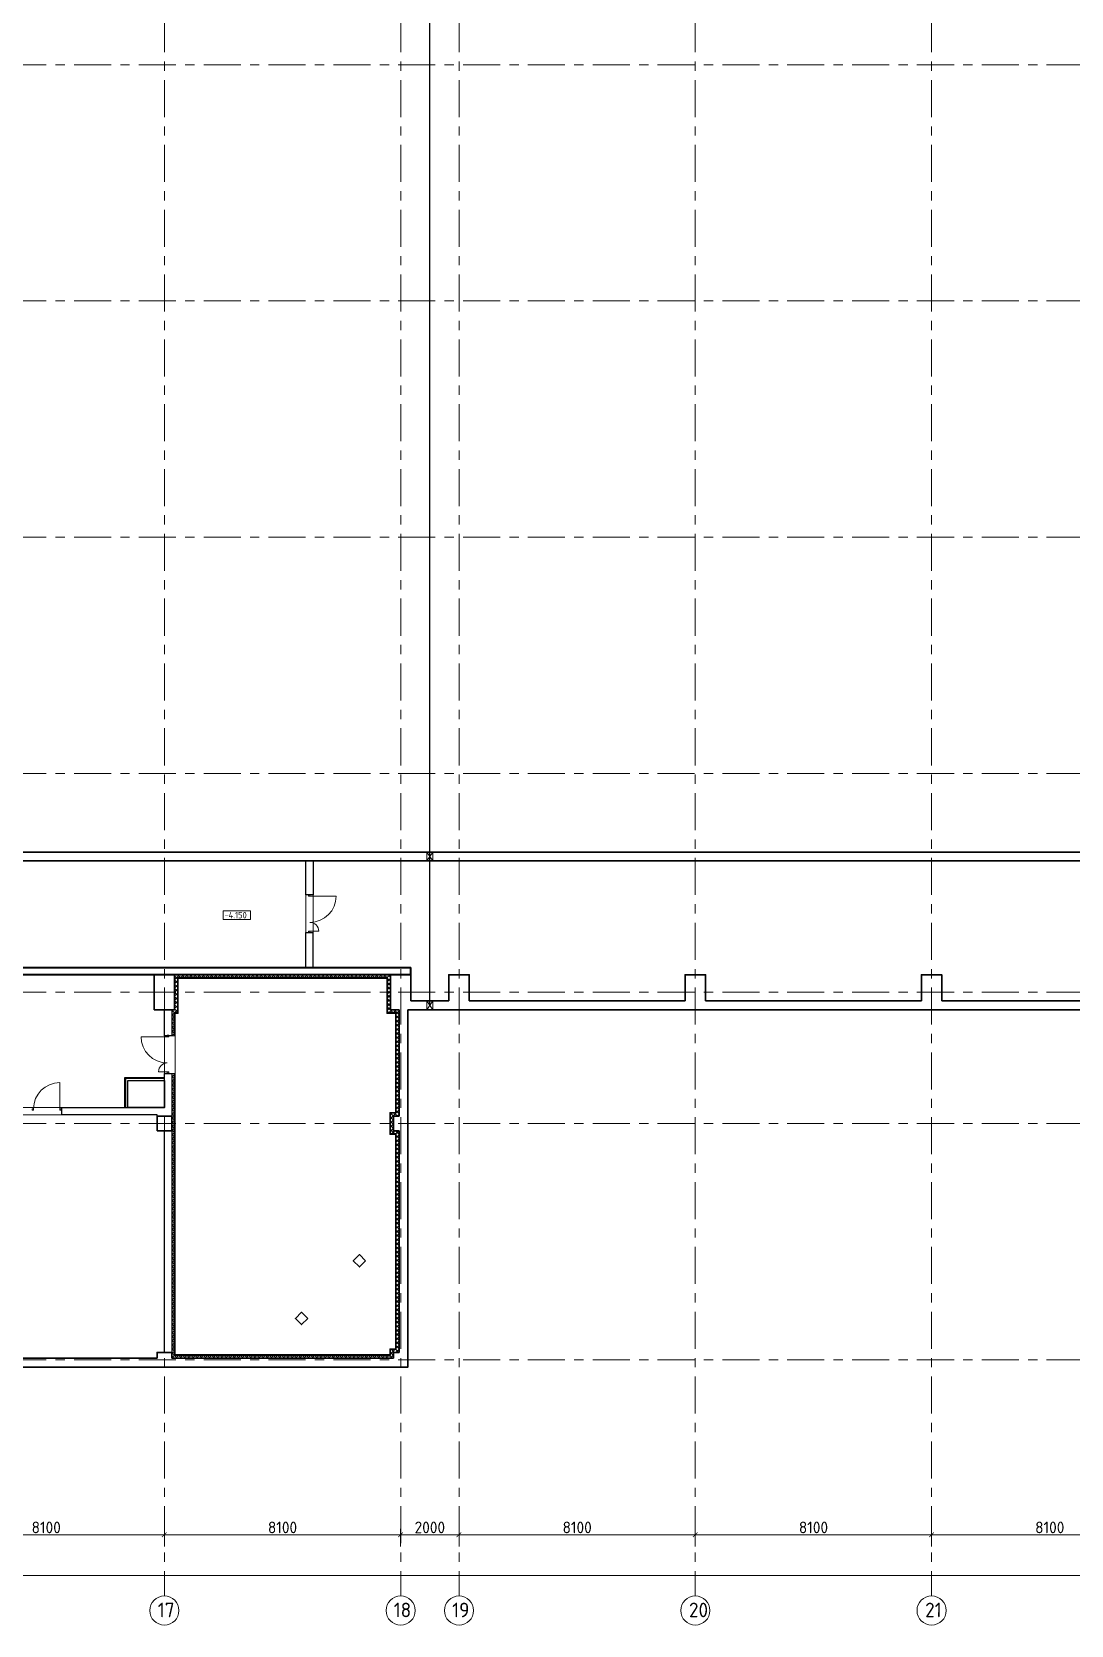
# Model space of a CAD drawing. Header units: millimetres. Extents: x -813692 to 807431, y 0 to 1813163.
# Drawn here: x -112551 to -76926, y 774278 to 828903 of the extents above; entities that cross this region are included whole.
import ezdxf

# ---------------------------------------------------------------- set-up
doc = ezdxf.new("R2010")
doc.units = ezdxf.units.MM
doc.linetypes.add('Линия сетки', pattern=[22.225, 12.7, -3.175, 3.175, -3.175])
for name, color, linetype, lineweight in [('A-ANNO-DIMS', 7, 'Continuous', 9), ('KR_0.2', 252, 'Continuous', 20), ('KR_0.35', 252, 'Continuous', 35), ('S-GRID', 252, 'Continuous', 9), ('АР_ГКЛ', 252, 'Continuous', 0), ('АР_двери', 252, 'Continuous', 0), ('АР_кирпич250', 252, 'Continuous', 30), ('АР_монолит', 252, 'Continuous', 50), ('АР_Отметка на плане', 252, 'Continuous', 15), ('АР_Площади', 252, 'Continuous', 0), ('АР_сущ. стены', 252, 'Continuous', 30)]:
    doc.layers.add(name, color=color, linetype=linetype, lineweight=lineweight)
doc.styles.add('GOST 2.304', font='')
doc.styles.get('GOST 2.304').set_extended_font_data('GOST Common')
doc.dimstyles.new('М-200', dxfattribs={"dimtxt": 400, "dimasz": 160, "dimexe": 200, "dimexo": 400, "dimgap": 50, "dimtad": 1, "dimdec": 0, "dimzin": 0, "dimdsep": 46, "dimtxsty": 'GOST 2.304', "dimblk": 'ARCHTICK', "dimcen": 180, "dimdle": 200, "dimadec": 0, "dimazin": 0, "dimtfac": 1, "dimtdec": 0, "dimtmove": 1, "dimatfit": 0, "dimfxl": 1, "dimtolj": 1, "dimtzin": 0, "dimarcsym": 0})

# ---------------------------------------------------------------- blocks, each defined once
blk = doc.blocks.new('КР_подвал')
at = {"layer": 'Defpoints', "ltscale": 200}
blk.add_lwpolyline([(138450, 11900), (138450, 84500)], dxfattribs=at)
at = {"layer": 'KR_0.2', "ltscale": 200}
for points in [[(138350, 17150), (138350, 16850)], [(138350, 16850), (138550, 17150)], [(138350, 17150), (138550, 16850)], [(138550, 17150), (138550, 16850)], [(138350, 12050), (138350, 11750)], [(138350, 11750), (138550, 12050)], [(138350, 12050), (138550, 11750)], [(138550, 12050), (138550, 11750)]]:
    blk.add_lwpolyline(points, dxfattribs=at)
at = {"layer": 'KR_0.35', "ltscale": 200}
for points in [[(62300, 17150), (233501, 17150), (233501, 33250), (238300, 33250)], [(62000, 16850), (233801, 16850)], [(137700, 11750), (137700, -500), (-850, -500), (-850, 12790), (1051, 15608)], [(137800, 12050), (137800, 12950), (137100, 12950), (137100, 11750), (137400, 11750)], [(139800, 12050), (139800, 12950), (139100, 12950), (139100, 12050)], [(147900, 12050), (147900, 12950), (147200, 12950), (147200, 12050)], [(156000, 12050), (156000, 12950), (155300, 12950), (155300, 12050)], [(137800, 12050), (139100, 12050)], [(139800, 12050), (147200, 12050)], [(147900, 12050), (155300, 12050)], [(156000, 12050), (163400, 12050)], [(137400, 8100), (137400, 11750)], [(137700, 11750), (222200, 11750)], [(139800, 11750), (147200, 11750)], [(137400, 8100), (137200, 8100), (137200, 7600), (137400, 7600)], [(137400, 0), (137400, 7600)], [(121500, -200), (129100, -200)], [(129600, -200), (129600, 0), (129100, 0), (129100, -200)], [(129600, -200), (137200, -200)], [(137400, 0), (137200, 0), (137200, -200)]]:
    blk.add_lwpolyline(points, dxfattribs=at)
for points in [[(129000, 11750), (129700, 11750), (129700, 12950), (129000, 12950)], [(129100, 7600), (129600, 7600), (129600, 8100), (129100, 8100)], [(136248, 3144), (136036, 2932), (135823, 3144), (136036, 3356)], [(134268, 1164), (134056, 952), (133844, 1164), (134056, 1377)]]:
    blk.add_lwpolyline(points, close=True, dxfattribs=at)
blk = doc.blocks.new('Д-1000-ОП-Л')
at = {"layer": 'АР_двери'}
for points in [[(-318.5, -560), (-318.5, 340)], [(-1268.5, -560), (-1218.5, -560), (-1218.5, -610), (-1268.5, -610), (-1268.5, -560)], [(-318.5, -560), (-268.5, -560), (-268.5, -610), (-318.5, -610), (-318.5, -560)]]:
    blk.add_lwpolyline(points, dxfattribs=at)
blk.add_arc((-318.5, -560), 900, 90, 180, dxfattribs=at)
blk = doc.blocks.new('_ArchTick')
at = {"color": 0, "linetype": 'ByBlock', "const_width": 0.15}
blk.add_lwpolyline([(-0.5, -0.5), (0.5, 0.5)], dxfattribs=at)
blk = doc.blocks.new('*D54')
at = {"layer": 'A-ANNO-DIMS', "color": 0, "lineweight": -2, "transparency": 16777216}
for p, q in [((-404804, -221203), (-165504, -221203)), ((-404604, -221462), (-404604, -221403)), ((-165704, -221462), (-165704, -221403))]:
    blk.add_line(p, q, dxfattribs=at)
at = {"layer": 'Defpoints', "color": 0, "lineweight": 30, "transparency": 16777216}
for p in [(-404604, -221062), (-165704, -221062), (-165704, -221203)]:
    blk.add_point(p, dxfattribs=at)
at = {"layer": 'A-ANNO-DIMS', "color": 0, "lineweight": -2, "transparency": 16777216, "xscale": 160, "yscale": 160, "zscale": 160, "rotation": 180}
blk.add_blockref('_ArchTick', (-404604, -221203), dxfattribs=at)
at = {"layer": 'A-ANNO-DIMS', "color": 0, "lineweight": -2, "transparency": 16777216, "xscale": 160, "yscale": 160, "zscale": 160}
blk.add_blockref('_ArchTick', (-165704, -221203), dxfattribs=at)
at = {"layer": 'A-ANNO-DIMS', "color": 0, "transparency": 16777216, "insert": (-285154, -220953), "char_height": 400, "width": 850.41, "attachment_point": 5, "style": 'GOST 2.304'}
blk.add_mtext('\\A1;238900', dxfattribs=at)
blk = doc.blocks.new('*D69')
at = {"layer": 'A-ANNO-DIMS', "color": 0, "lineweight": -2, "transparency": 16777216}
for p, q in [((-283304, -219804), (-274804, -219804)), ((-283104, -220206), (-283104, -219604)), ((-275004, -220206), (-275004, -219604))]:
    blk.add_line(p, q, dxfattribs=at)
at = {"layer": 'Defpoints', "color": 0, "lineweight": 30, "transparency": 16777216}
for p in [(-275004, -219804), (-283104, -220606), (-275004, -220606)]:
    blk.add_point(p, dxfattribs=at)
at = {"layer": 'A-ANNO-DIMS', "color": 0, "lineweight": -2, "transparency": 16777216, "xscale": 160, "yscale": 160, "zscale": 160, "rotation": 180}
blk.add_blockref('_ArchTick', (-283104, -219804), dxfattribs=at)
at = {"layer": 'A-ANNO-DIMS', "color": 0, "lineweight": -2, "transparency": 16777216, "xscale": 160, "yscale": 160, "zscale": 160}
blk.add_blockref('_ArchTick', (-275004, -219804), dxfattribs=at)
at = {"layer": 'A-ANNO-DIMS', "color": 0, "transparency": 16777216, "insert": (-279054, -219554), "char_height": 400, "width": 2.79, "attachment_point": 5, "style": 'GOST 2.304'}
blk.add_mtext('\\A1;8100', dxfattribs=at)
blk = doc.blocks.new('*D70')
at = {"layer": 'A-ANNO-DIMS', "color": 0, "lineweight": -2, "transparency": 16777216}
for p, q in [((-275204, -219804), (-266704, -219804)), ((-275004, -220206), (-275004, -219604)), ((-266904, -220206), (-266904, -219604))]:
    blk.add_line(p, q, dxfattribs=at)
at = {"layer": 'Defpoints', "color": 0, "lineweight": 30, "transparency": 16777216}
for p in [(-266904, -219804), (-275004, -220606), (-266904, -220606)]:
    blk.add_point(p, dxfattribs=at)
at = {"layer": 'A-ANNO-DIMS', "color": 0, "lineweight": -2, "transparency": 16777216, "xscale": 160, "yscale": 160, "zscale": 160, "rotation": 180}
blk.add_blockref('_ArchTick', (-275004, -219804), dxfattribs=at)
at = {"layer": 'A-ANNO-DIMS', "color": 0, "lineweight": -2, "transparency": 16777216, "xscale": 160, "yscale": 160, "zscale": 160}
blk.add_blockref('_ArchTick', (-266904, -219804), dxfattribs=at)
at = {"layer": 'A-ANNO-DIMS', "color": 0, "transparency": 16777216, "insert": (-270954, -219554), "char_height": 400, "width": 2.79, "attachment_point": 5, "style": 'GOST 2.304'}
blk.add_mtext('\\A1;8100', dxfattribs=at)
blk = doc.blocks.new('*D71')
at = {"layer": 'A-ANNO-DIMS', "color": 0, "lineweight": -2, "transparency": 16777216}
for p, q in [((-267104, -219804), (-264704, -219804)), ((-266904, -220206), (-266904, -219604)), ((-264904, -220206), (-264904, -219604))]:
    blk.add_line(p, q, dxfattribs=at)
at = {"layer": 'Defpoints', "color": 0, "lineweight": 30, "transparency": 16777216}
for p in [(-264904, -219804), (-266904, -220606), (-264904, -220606)]:
    blk.add_point(p, dxfattribs=at)
at = {"layer": 'A-ANNO-DIMS', "color": 0, "lineweight": -2, "transparency": 16777216, "xscale": 160, "yscale": 160, "zscale": 160, "rotation": 180}
blk.add_blockref('_ArchTick', (-266904, -219804), dxfattribs=at)
at = {"layer": 'A-ANNO-DIMS', "color": 0, "lineweight": -2, "transparency": 16777216, "xscale": 160, "yscale": 160, "zscale": 160}
blk.add_blockref('_ArchTick', (-264904, -219804), dxfattribs=at)
at = {"layer": 'A-ANNO-DIMS', "color": 0, "transparency": 16777216, "insert": (-265904, -219554), "char_height": 400, "width": 2.79, "attachment_point": 5, "style": 'GOST 2.304'}
blk.add_mtext('\\A1;2000', dxfattribs=at)
blk = doc.blocks.new('*D72')
at = {"layer": 'A-ANNO-DIMS', "color": 0, "lineweight": -2, "transparency": 16777216}
for p, q in [((-265104, -219804), (-256604, -219804)), ((-264904, -220206), (-264904, -219604)), ((-256804, -220206), (-256804, -219604))]:
    blk.add_line(p, q, dxfattribs=at)
at = {"layer": 'Defpoints', "color": 0, "lineweight": 30, "transparency": 16777216}
for p in [(-256804, -219804), (-264904, -220606), (-256804, -220606)]:
    blk.add_point(p, dxfattribs=at)
at = {"layer": 'A-ANNO-DIMS', "color": 0, "lineweight": -2, "transparency": 16777216, "xscale": 160, "yscale": 160, "zscale": 160, "rotation": 180}
blk.add_blockref('_ArchTick', (-264904, -219804), dxfattribs=at)
at = {"layer": 'A-ANNO-DIMS', "color": 0, "lineweight": -2, "transparency": 16777216, "xscale": 160, "yscale": 160, "zscale": 160}
blk.add_blockref('_ArchTick', (-256804, -219804), dxfattribs=at)
at = {"layer": 'A-ANNO-DIMS', "color": 0, "transparency": 16777216, "insert": (-260854, -219554), "char_height": 400, "width": 2.79, "attachment_point": 5, "style": 'GOST 2.304'}
blk.add_mtext('\\A1;8100', dxfattribs=at)
blk = doc.blocks.new('*D73')
at = {"layer": 'A-ANNO-DIMS', "color": 0, "lineweight": -2, "transparency": 16777216}
for p, q in [((-257004, -219804), (-248504, -219804)), ((-256804, -220206), (-256804, -219604)), ((-248704, -220206), (-248704, -219604))]:
    blk.add_line(p, q, dxfattribs=at)
at = {"layer": 'Defpoints', "color": 0, "lineweight": 30, "transparency": 16777216}
for p in [(-248704, -219804), (-256804, -220606), (-248704, -220606)]:
    blk.add_point(p, dxfattribs=at)
at = {"layer": 'A-ANNO-DIMS', "color": 0, "lineweight": -2, "transparency": 16777216, "xscale": 160, "yscale": 160, "zscale": 160, "rotation": 180}
blk.add_blockref('_ArchTick', (-256804, -219804), dxfattribs=at)
at = {"layer": 'A-ANNO-DIMS', "color": 0, "lineweight": -2, "transparency": 16777216, "xscale": 160, "yscale": 160, "zscale": 160}
blk.add_blockref('_ArchTick', (-248704, -219804), dxfattribs=at)
at = {"layer": 'A-ANNO-DIMS', "color": 0, "transparency": 16777216, "insert": (-252754, -219554), "char_height": 400, "width": 2.79, "attachment_point": 5, "style": 'GOST 2.304'}
blk.add_mtext('\\A1;8100', dxfattribs=at)
blk = doc.blocks.new('*D74')
at = {"layer": 'A-ANNO-DIMS', "color": 0, "lineweight": -2, "transparency": 16777216}
for p, q in [((-248904, -219804), (-240404, -219804)), ((-248704, -220206), (-248704, -219604)), ((-240604, -220206), (-240604, -219604))]:
    blk.add_line(p, q, dxfattribs=at)
at = {"layer": 'Defpoints', "color": 0, "lineweight": 30, "transparency": 16777216}
for p in [(-240604, -219804), (-248704, -220606), (-240604, -220606)]:
    blk.add_point(p, dxfattribs=at)
at = {"layer": 'A-ANNO-DIMS', "color": 0, "lineweight": -2, "transparency": 16777216, "xscale": 160, "yscale": 160, "zscale": 160, "rotation": 180}
blk.add_blockref('_ArchTick', (-248704, -219804), dxfattribs=at)
at = {"layer": 'A-ANNO-DIMS', "color": 0, "lineweight": -2, "transparency": 16777216, "xscale": 160, "yscale": 160, "zscale": 160}
blk.add_blockref('_ArchTick', (-240604, -219804), dxfattribs=at)
at = {"layer": 'A-ANNO-DIMS', "color": 0, "transparency": 16777216, "insert": (-244654, -219554), "char_height": 400, "width": 2.79, "attachment_point": 5, "style": 'GOST 2.304'}
blk.add_mtext('\\A1;8100', dxfattribs=at)
blk = doc.blocks.new('Д-1300-ДП-Л')
at = {"layer": 'АР_двери'}
for points in [[(349, -398), (349, 502)], [(-901, -398), (-851, -398), (-851, -448), (-901, -448), (-901, -398)], [(-851, -398), (-851, -98)], [(349, -398), (399, -398), (399, -448), (349, -448), (349, -398)]]:
    blk.add_lwpolyline(points, dxfattribs=at)
for centre, radius, start, end in [((349, -398), 900, 90, 180), ((-851, -398), 300, 0, 90)]:
    blk.add_arc(centre, radius, start, end, dxfattribs=at)
blk = doc.blocks.new('Д-1300-ДП-П')
at = {"layer": 'АР_двери'}
for points in [[(-488.5, -185), (-488.5, 715)], [(711.5, -185), (711.5, 115)], [(-488.5, -185), (-538.5, -185), (-538.5, -235), (-488.5, -235), (-488.5, -185)], [(761.5, -185), (711.5, -185), (711.5, -235), (761.5, -235), (761.5, -185)]]:
    blk.add_lwpolyline(points, dxfattribs=at)
for centre, radius, start, end in [((-488.5, -185), 900, 0, 90), ((711.5, -185), 300, 90, 180)]:
    blk.add_arc(centre, radius, start, end, dxfattribs=at)
blk = doc.blocks.new('Оси200')
at = {"layer": 'S-GRID', "linetype": 'Линия сетки', "ltscale": 100}
for points in [[(-275003.6, -127703.3), (-275003.8, -221903.3)], [(-266903.6, -127703.3), (-266903.8, -221903.3)], [(-264903.6, -127703.3), (-264903.8, -221903.3)], [(-256803.6, -127703.3), (-256803.8, -221903.3)], [(-248703.6, -127703.3), (-248703.8, -221903.3)], [(-165703.8, -169404.1), (-412703.7, -169403.6)], [(-165703.8, -177504.1), (-412703.7, -177503.6)], [(-165703.8, -185604.1), (-412703.7, -185603.6)], [(-165703.8, -193704.1), (-412703.7, -193703.6)], [(-165703.8, -201204.1), (-412703.7, -201203.6)], [(-165703.8, -205704.1), (-412703.7, -205703.6)], [(-165703.8, -213803.7), (-412703.7, -213803.6)]]:
    blk.add_lwpolyline(points, dxfattribs=at)
at = {"layer": 'S-GRID'}
for centre in [(-275003.8, -222403.5), (-266903.8, -222403.4), (-264903.8, -222403.5), (-256803.8, -222403.5), (-248703.8, -222403.6)]:
    blk.add_circle(centre, 500, dxfattribs=at)
at = {"layer": 'S-GRID', "char_height": 500, "attachment_point": 5, "rotation": 359.9, "style": 'GOST 2.304'}
for s, insert in [('17', (-274942, -222383.8)), ('18', (-266843.3, -222383.7)), ('19', (-264843.3, -222383.9)), ('20', (-256693.3, -222383.9)), ('21', (-248643.3, -222383.9))]:
    blk.add_mtext(s, dxfattribs=dict(at, insert=insert))
at = {"layer": 'A-ANNO-DIMS'}
for base, p1, p2, picture, middle in [((-275003.8, -219803.5), (-283103.8, -220606.3), (-275003.8, -220606.3), '*D69', (-279053.8, -219553.5)), ((-266903.8, -219803.6), (-275003.8, -220606.3), (-266903.8, -220606.3), '*D70', (-270953.8, -219553.6)), ((-264903.8, -219803.6), (-266903.8, -220606.3), (-264903.8, -220606.3), '*D71', (-265903.8, -219553.6)), ((-256803.8, -219803.6), (-264903.8, -220606.3), (-256803.8, -220606.3), '*D72', (-260853.8, -219553.6)), ((-248703.8, -219803.6), (-256803.8, -220606.3), (-248703.8, -220606.3), '*D73', (-252753.8, -219553.6)), ((-240603.8, -219803.6), (-248703.8, -220606.3), (-240603.8, -220606.3), '*D74', (-244653.8, -219553.6)), ((-165703.8, -221203.3), (-404603.8, -221061.9), (-165703.8, -221062.3), '*D54', (-285153.8, -220953.3))]:
    dim = blk.add_linear_dim(base=base, p1=p1, p2=p2, dimstyle='М-200', dxfattribs=at)
    dim.commit()
    dim.dimension.update_dxf_attribs({"geometry": picture, "text_midpoint": middle})

msp = doc.modelspace()

# ---------------------------------------------------------------- hatches: boundary and pattern name
at = {"layer": 'АР_ГКЛ', "true_color": 0x000000}
h = msp.add_hatch(dxfattribs=at)
h.set_pattern_fill('ANSI37', color=18, scale=800)
h.set_pattern_definition([(45, (-1241.95, 1181845.07), (-70.710678, 70.710678), []), (135, (-1241.95, 1181845.07), (-70.710678, -70.710678), [])])
h.paths.add_polyline_path([(-107758.7, 793187.6), (-107658.6, 793187.6), (-107658.6, 783527.7), (-100258.6, 783527.7), (-100258.6, 783727.6), (-100058.7, 783727.6), (-100058.7, 791127.6), (-100258.8, 791127.6), (-100258.5, 791827.6), (-100058.7, 791827.6), (-100058.7, 795277.6), (-100358.6, 795277.6), (-100358.6, 796477.7), (-107558.6, 796477.6), (-107558.7, 795277.6), (-107658.7, 795277.6), (-107658.7, 794477.6), (-107758.7, 794477.6), (-107758.7, 795377.6), (-107658.7, 795377.6), (-107658.6, 796577.6), (-100258.6, 796577.7), (-100258.6, 795377.7), (-99958.6, 795377.7), (-99958.6, 791727.7), (-100158.6, 791727.6), (-100158.6, 791227.7), (-99958.7, 791227.6), (-99958.6, 783627.7), (-100158.6, 783627.6), (-100158.7, 783427.6), (-107758.6, 783427.7)])

# ---------------------------------------------------------------- linework, layer by layer
for points in [[(-109358.6, 792027.6), (-109358.6, 793054.2), (-108008.7, 793054.2)], [(-109346.1, 792027.6), (-109346.1, 793041.7), (-108008.6, 793041.7)], [(-109333.6, 792027.6), (-109333.6, 793029.2), (-108008.6, 793029.2)]]:
    msp.add_lwpolyline(points)
msp.add_lwpolyline([(-109258.6, 792954.2), (-108008.2, 792954.2), (-108008.2, 792027.2), (-109258.6, 792027.2)], close=True)
at = {"layer": 'Defpoints', "ltscale": 200}
msp.add_lwpolyline([(-98908.6, 795527.9), (-98908.6, 868127.9)], dxfattribs=at)
at = {"layer": 'АР_ГКЛ', "color": 18, "true_color": 0x000000}
for points in [[(-107658.7, 794477.6), (-107658.7, 795277.6), (-107558.7, 795277.6), (-107558.6, 796477.6), (-100358.6, 796477.7), (-100358.6, 795277.6), (-100058.7, 795277.6), (-100058.7, 791827.6), (-100258.5, 791827.6), (-100258.8, 791127.6), (-100058.7, 791127.6), (-100058.7, 783727.6), (-100258.6, 783727.6), (-100258.6, 783527.7), (-107658.6, 783527.7), (-107658.6, 793187.6)], [(-107646.2, 794477.6), (-107646.2, 795265.1), (-107546.3, 795265.1), (-107546.1, 796465.1), (-100371.1, 796465.2), (-100371.1, 795265.1), (-100071.2, 795265.1), (-100071.2, 791840.1), (-100271, 791840.1), (-100271.3, 791115.1), (-100071.2, 791115.1), (-100071.2, 783740.1), (-100271.1, 783740.1), (-100271.1, 783540.2), (-107646.1, 783540.2), (-107646.1, 793187.6)], [(-107633.7, 794477.6), (-107633.7, 795252.6), (-107533.8, 795252.6), (-107533.6, 796452.6), (-100383.6, 796452.7), (-100383.6, 795252.6), (-100083.7, 795252.6), (-100083.7, 791852.6), (-100283.5, 791852.6), (-100283.8, 791102.6), (-100083.7, 791102.6), (-100083.7, 783752.6), (-100283.6, 783752.6), (-100283.6, 783552.7), (-107633.6, 783552.7), (-107633.6, 793187.6)], [(-107758.7, 794477.6), (-107633.7, 794477.6)], [(-107758.7, 793187.6), (-107633.6, 793187.6)]]:
    msp.add_lwpolyline(points, dxfattribs=at)
at = {"layer": 'АР_кирпич250'}
for p, q in [((-103158.7, 796827.6), (-103158.7, 798027.6)), ((-103158.7, 798027.6), (-102908.7, 798027.6)), ((-102908.7, 796827.6), (-102908.7, 798027.6)), ((-108008.1, 792027.6), (-108008.7, 793187.6)), ((-108008.7, 793187.6), (-107758.7, 793187.6)), ((-107758.7, 793187.6), (-107758.7, 791727.6)), ((-111528.7, 792027.6), (-108008.1, 792027.6)), ((-111528.7, 791777.6), (-111528.7, 792027.6)), ((-108258.7, 791777.6), (-111528.7, 791777.6)), ((-108258.7, 791727.6), (-108258.7, 791777.6))]:
    msp.add_line(p, q, dxfattribs=at)
for points in [[(-103158.7, 800477.6), (-102908.7, 800477.6), (-102908.7, 799317.6), (-103158.7, 799317.6)], [(-108008.7, 795377.6), (-107758.7, 795377.6), (-107758.7, 794477.6), (-108008.7, 794477.6)], [(-108008.7, 791227.6), (-107758.7, 791227.6), (-107758.7, 783627.6), (-108008.7, 783627.6)]]:
    msp.add_lwpolyline(points, close=True, dxfattribs=at)
msp.add_lwpolyline([(-122168.7, 796827.6), (-103158.7, 796827.6)], dxfattribs=at)
at = {"layer": 'АР_Отметка на плане'}
msp.add_lwpolyline([(-105994.8, 798764.3), (-105055.1, 798764.3), (-105055.1, 798465.1), (-105994.8, 798465.1)], close=True, dxfattribs=at)
at = {"layer": 'АР_Площади', "ltscale": 0.5}
msp.add_lwpolyline([(-160598.7, 800477.6), (-103158.7, 800477.6), (-103158.7, 796827.6), (-160598.7, 796827.6)], close=True, dxfattribs=at)
for points in [[(-102908.7, 796827.6), (-102908.7, 800477.6), (-74258.6, 800477.7)], [(-115758.6, 796577.6), (-108358.6, 796577.7), (-108358.6, 795377.7), (-108008.6, 795377.7), (-108008.6, 793054.2)], [(-107633.6, 783552.7), (-107633.6, 795252.6), (-107533.8, 795252.6), (-107533.6, 796452.6), (-100383.6, 796452.6), (-100383.6, 795252.6), (-100083.7, 795252.6), (-100083.7, 791852.6), (-100283.5, 791852.6), (-100283.8, 791102.6), (-100083.7, 791102.6), (-100083.7, 783752.6), (-100283.6, 783752.6), (-100283.6, 783552.7), (-107633.6, 783552.7)], [(-73958.7, 795677.6), (-81358.6, 795677.7), (-81358.6, 796577.6), (-82058.6, 796577.7), (-82058.7, 795677.7), (-89458.7, 795677.7), (-89458.7, 796577.6), (-90158.6, 796577.6), (-90158.6, 795677.6), (-97558.6, 795677.6), (-97558.6, 796577.6), (-98258.6, 796577.7), (-98258.7, 795677.7), (-99558.6, 795677.7), (-99558.7, 796827.9), (-102908.7, 796827.6)], [(-108008.7, 793054.2), (-109358.6, 793054.2), (-109358.6, 792027.6), (-132059, 792027.6)], [(-115858.6, 783427.7), (-115858.7, 791777.6), (-108258.7, 791777.6), (-108258.7, 791227.7), (-108008.7, 791227.7), (-108008.7, 783627.6), (-108258.6, 783627.7), (-108258.6, 783427.7), (-115858.6, 783427.6)]]:
    msp.add_lwpolyline(points, dxfattribs=at)
at = {"layer": 'АР_сущ. стены', "color": 7, "linetype": 'Continuous', "lineweight": 40}
msp.add_line((-99558.7, 796577.6), (-99558.7, 796827.9), dxfattribs=at)
at = {"layer": 'АР_сущ. стены', "color": 7, "linetype": 'Continuous', "lineweight": 40, "flags": 128}
for points in [[(-99558.7, 796577.6), (-127258.7, 796577.6), (-127258.7, 796827.6), (-102908.7, 796827.6)], [(-102908.7, 796827.6), (-99558.7, 796827.6)]]:
    msp.add_lwpolyline(points, dxfattribs=at)

# ---------------------------------------------------------------- block references
at = {"layer": 'A-ANNO-DIMS', "color": 18, "lineweight": 0, "true_color": 0x000000}
msp.add_blockref('Оси200', (166995, 997181.2), dxfattribs=at)
at = {"layer": 'АР_двери', "color": 0}
for name, p, rotation in [('Д-1300-ДП-П', (-102834.1, 798784.1), 270), ('Д-1300-ДП-Л', (-108306.7, 794103.6), 90)]:
    msp.add_blockref(name, p, dxfattribs=dict(at, rotation=rotation))
at = {"layer": 'АР_двери'}
msp.add_blockref('Д-1000-ОП-Л', (-111274.4, 792537.6), dxfattribs=at)
at = {"layer": 'АР_монолит'}
msp.add_blockref('КР_подвал', (-237358.6, 783627.7), dxfattribs=at)

# ---------------------------------------------------------------- texts
at = {"layer": 'АР_Отметка на плане', "insert": (-105949, 798509), "char_height": 220, "attachment_point": 7, "style": 'GOST 2.304'}
msp.add_mtext('-4.150', dxfattribs=at)

doc.saveas('drawing.dxf')
